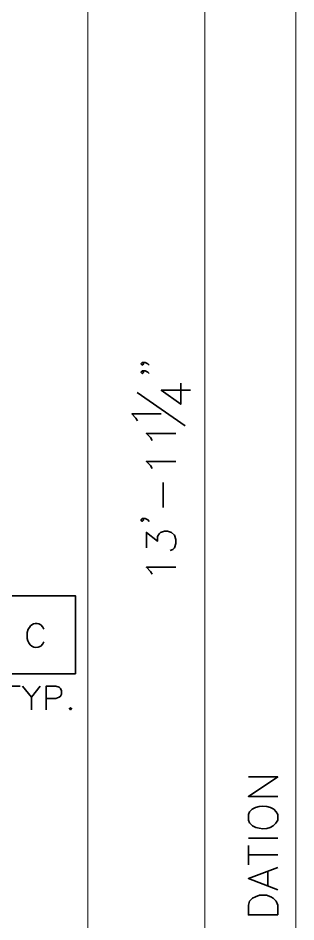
# Model space of a CAD drawing. Header units: inches. Extents: x 5 to 516, y -193 to 129.
# Drawn here: x 277.91 to 281.47, y 64.33 to 75.91 of the extents above; entities that cross this region are included whole.
import ezdxf

# ---------------------------------------------------------------- set-up
doc = ezdxf.new("R2010")
doc.units = ezdxf.units.IN
doc.header["$MEASUREMENT"] = 0
doc.layers.add('PDF2_Geometry', color=7, linetype='Continuous')

msp = doc.modelspace()

# ---------------------------------------------------------------- linework, layer by layer
at = {"layer": 'PDF2_Geometry', "lineweight": 15}
for points in [[(281.4686843, 83.1100822), (281.4686843, 38.1900787)], [(280.3020176, 63.5467465), (280.3020176, 77.1100809)], [(278.8020174, 37.816747), (278.8020174, 40.1500805), (278.8020174, 76.8167501)]]:
    msp.add_lwpolyline(points, dxfattribs=at)
at = {"layer": 'PDF2_Geometry', "lineweight": 35}
for points in [[(279.4986846, 71.4967526), (279.5186846, 71.4800859), (279.4986846, 71.4634192), (279.482018, 71.4800859), (279.4986846, 71.4967526), (279.5353513, 71.4967526), (279.572018, 71.4800859), (279.5886847, 71.4634192)], [(279.4986846, 71.3900834), (279.5186846, 71.3734168), (279.4986846, 71.3534168), (279.482018, 71.3734168), (279.4986846, 71.3900834), (279.5353513, 71.3900834), (279.572018, 71.3734168), (279.5886847, 71.3534168)], [(280.1153516, 71.1400834), (279.7420183, 71.1400834), (279.9920183, 70.9600834), (279.9920183, 71.2300834)], [(280.0486844, 70.6834183), (279.435351, 71.1134184)], [(279.4386854, 70.7467525), (279.4186854, 70.7834192), (279.365352, 70.8367525), (279.7420187, 70.8367525)], [(279.6253513, 70.4967525), (279.6053513, 70.5334191), (279.5520179, 70.5867525), (279.9286846, 70.5867525)], [(279.6253513, 70.1400833), (279.6053513, 70.17675), (279.5520179, 70.2300833), (279.9286846, 70.2300833)], [(279.7686856, 69.6400833), (279.7686856, 69.9600833)], [(279.4986846, 69.4967524), (279.5186846, 69.4800857), (279.4986846, 69.4600857), (279.482018, 69.4800857), (279.4986846, 69.4967524), (279.5353513, 69.4967524), (279.572018, 69.4800857), (279.5886847, 69.4600857)], [(279.5520175, 69.1234207), (279.5520175, 69.3200873), (279.6953509, 69.2100873), (279.6953509, 69.266754), (279.7153509, 69.3000873), (279.7320175, 69.3200873), (279.7853509, 69.336754), (279.8220175, 69.336754), (279.8753509, 69.3200873), (279.9120175, 69.2834207), (279.9286842, 69.2300873), (279.9286842, 69.176754), (279.9120175, 69.1234207), (279.8920175, 69.1034207), (279.8553509, 69.086754)], [(279.6253513, 68.7834141), (279.6053513, 68.8200808), (279.5520179, 68.8734141), (279.9286846, 68.8734141)], [(278.0386849, 68.0800856), (278.0253516, 68.0367523), (278.0253516, 67.9634189)], [(278.238685, 68.0800856), (278.2253516, 68.1067523), (278.1986849, 68.1367523)], [(278.1986849, 67.8634189), (278.2253516, 67.8934189), (278.238685, 67.9200856)], [(277.73535, 67.3500847), (277.93535, 67.3500847)], [(277.9653509, 67.3500847), (278.0786842, 67.2100847), (278.0786842, 67.0500847)], [(278.1920185, 67.3500847), (278.0786851, 67.2100847)], [(278.2653522, 67.0500834), (278.2653522, 67.3500834), (278.3920189, 67.3500834), (278.4353522, 67.33675), (278.4520189, 67.3234167), (278.4653522, 67.2934167), (278.4653522, 67.2500834), (278.4520189, 67.2234167), (278.4353522, 67.2100834), (278.3920189, 67.1934167), (278.2653522, 67.1934167)], [(281.2353503, 65.9400844), (280.8586836, 65.9400844), (281.2353503, 66.1900844), (280.8586836, 66.1900844)], [(280.875352, 65.7434198), (280.8586854, 65.7067532), (280.8586854, 65.6367532), (280.875352, 65.6000865), (280.9120187, 65.5634198)], [(281.2353521, 65.6367532), (281.2353521, 65.7067532), (281.2153521, 65.7434198)], [(280.8586854, 65.4034157), (281.2353521, 65.4034157)], [(280.8586854, 65.063416), (280.8586854, 65.313416)], [(280.8586854, 65.1900843), (281.2353521, 65.1900843)], [(281.2353503, 64.7434154), (280.8586836, 64.8867488), (281.2353503, 65.0300821)], [(281.1086854, 64.7967466), (281.1086854, 64.9767466)]]:
    msp.add_lwpolyline(points, dxfattribs=at)
for points in [[(277.6420171, 67.510085), (277.6420171, 68.5100851), (278.6420172, 68.5100851), (278.6420172, 67.510085)], [(278.5786847, 67.0800855), (278.5653514, 67.0667522), (278.5786847, 67.0500855), (278.592018, 67.0667522)], [(281.2353503, 64.4234149), (280.8586836, 64.4234149), (280.8586836, 64.5467482), (280.8753503, 64.6000815), (280.9120169, 64.6367482), (280.9486836, 64.6534149), (281.0020169, 64.6734149), (281.092017, 64.6734149), (281.1453503, 64.6534149), (281.1786836, 64.6367482), (281.2153503, 64.6000815), (281.2353503, 64.5467482)]]:
    msp.add_lwpolyline(points, close=True, dxfattribs=at)
for points in [[(278.1986849, 68.1367523), (278.1287405, 68.1758634), (278.0717405, 68.1474745), (278.0386849, 68.0800856)], [(278.0253516, 67.9634189), (278.0421294, 67.8787523), (278.1093516, 67.8125856), (278.1986849, 67.8634189)], [(281.2153521, 65.7434198), (281.1451854, 65.8425865), (280.9457965, 65.8398643), (280.875352, 65.7434198)], [(280.9120187, 65.5634198), (281.0145187, 65.5021976), (281.1857409, 65.512142), (281.2353521, 65.6367532)]]:
    msp.add_open_spline(points, degree=3, dxfattribs=at)

doc.saveas('drawing.dxf')
